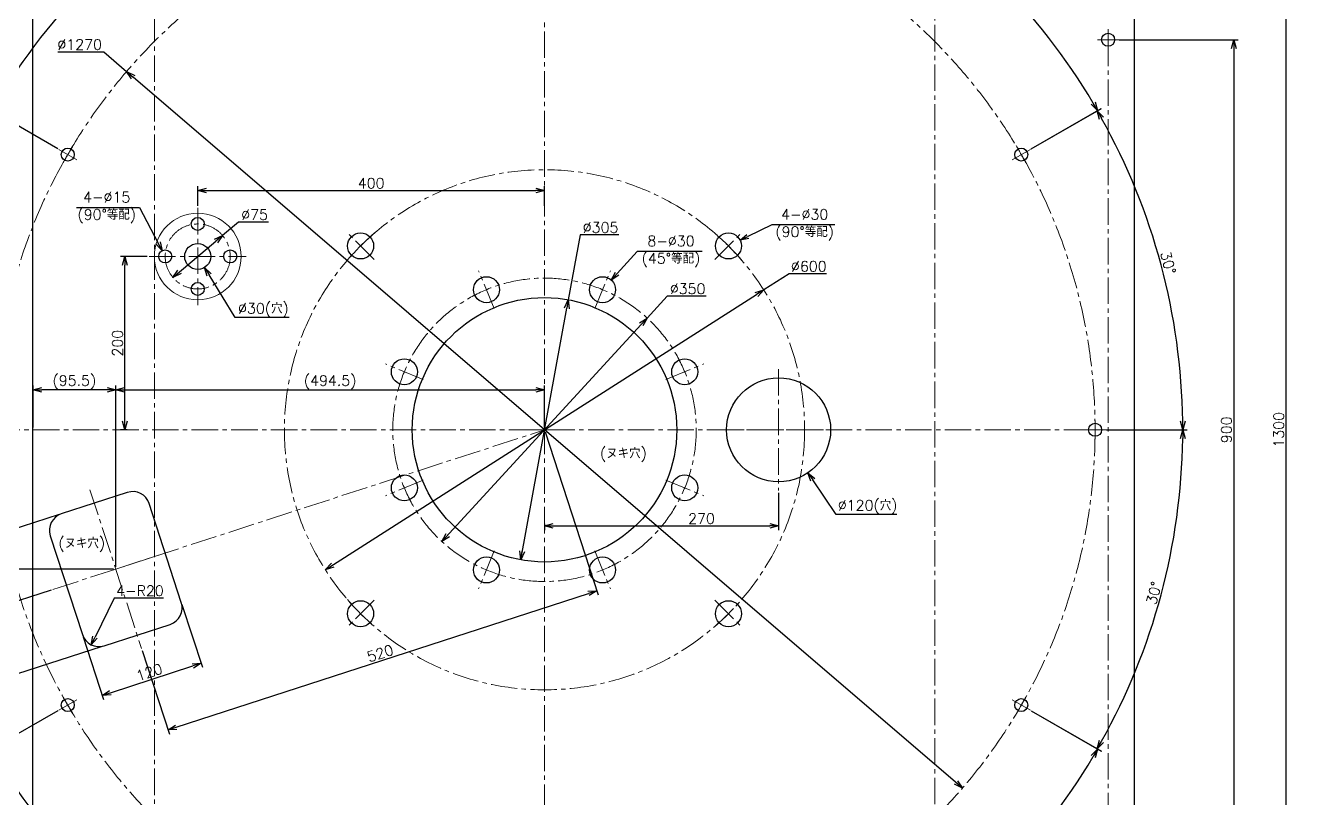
# Model space of a CAD drawing. Header units: millimetres. Extents: x 0 to 3313, y -19 to 2332.
# Drawn here: x 1113 to 2576, y 823 to 1715 of the extents above; entities that cross this region are included whole.
import ezdxf

# ---------------------------------------------------------------- set-up
doc = ezdxf.new("R2010")
doc.units = ezdxf.units.MM
doc.header["$LTSCALE"] = 1.6
doc.header["$PDMODE"] = 99
doc.header["$PDSIZE"] = 1
doc.linetypes.add('CENTER2', pattern=[28.575, 19.05, -3.175, 3.175, -3.175])
doc.layers.add('05_CENTER', color=4, linetype='CENTER2', lineweight=13)
doc.layers.add('08_DIM', color=3, linetype='Continuous', lineweight=13)
doc.layers.add('10_DRAFT', color=8, linetype='Continuous', lineweight=0, plot=False)
doc.styles.add('KSS_TXT', font='txt.shx', dxfattribs={"bigfont": 'extfont2.shx'})
doc.dimstyles.new('KSS_DIM', dxfattribs={"dimscale": 4, "dimtxt": 3, "dimasz": 2.5, "dimexe": 1.25, "dimexo": 0.625, "dimtad": 1, "dimdsep": 46, "dimtxsty": 'KSS_TXT', "dimblk": 'OPEN30', "dimcen": 0, "dimazin": 2, "dimtfac": 0.75, "dimtmove": 0, "dimatfit": 3, "dimldrblk": 'OPEN30', "dimfxl": 1.25, "dimtolj": 1, "dimarcsym": 0})
doc.dimstyles.new('KSS_DIM$3', dxfattribs={"dimscale": 4, "dimtxt": 3, "dimasz": 2.5, "dimexe": 1.25, "dimexo": 0.625, "dimtad": 1, "dimtih": 1, "dimtoh": 1, "dimdsep": 46, "dimtxsty": 'KSS_TXT', "dimblk": 'OPEN30', "dimcen": 0, "dimazin": 2, "dimtfac": 0.75, "dimtofl": 0, "dimtmove": 0, "dimatfit": 3, "dimldrblk": 'OPEN30', "dimfxl": 1.25, "dimtolj": 1, "dimarcsym": 0})
doc.dimstyles.new('KSS_DIM$4', dxfattribs={"dimscale": 4, "dimtxt": 3, "dimasz": 2.5, "dimexe": 1.25, "dimexo": 0.625, "dimtad": 1, "dimtih": 1, "dimtoh": 1, "dimdsep": 46, "dimtxsty": 'KSS_TXT', "dimblk": 'OPEN30', "dimcen": 0, "dimse1": 1, "dimazin": 2, "dimtfac": 0.75, "dimtofl": 0, "dimtmove": 0, "dimatfit": 3, "dimldrblk": 'OPEN30', "dimfxl": 1.25, "dimtolj": 1, "dimarcsym": 0})

# ---------------------------------------------------------------- blocks, each defined once
blk = doc.blocks.new('_Open30')
at = {"color": 0, "linetype": 'ByBlock', "lineweight": -2}
for p, q in [((-1, 0.27), (0, 0)), ((0, 0), (-1, -0.27)), ((0, 0), (-1, 0))]:
    blk.add_line(p, q, dxfattribs=at)
blk = doc.blocks.new('*D145')
at = {"layer": '08_DIM', "color": 0, "lineweight": -2, "transparency": 16777216}
for p, q in [((1088.4, 1248.3), (948.5, 1248.3)), ((1142.8, 1063.4), (985.8, 1012.4))]:
    blk.add_line(p, q, dxfattribs=at)
blk.add_arc((1711.9, 1248.3), 758.4, 180.7555, 197.2445, dxfattribs=at)
at = {"layer": 'Defpoints', "color": 0, "transparency": 16777216}
for p in [(1090.9, 1248.3), (2432.6, 1248.3), (957.6, 1169), (1290.1, 1111.2), (1145.2, 1064.2)]:
    blk.add_point(p, dxfattribs=at)
at = {"layer": '08_DIM', "color": 0, "lineweight": -2, "transparency": 16777216, "xscale": 10, "yscale": 10, "zscale": 10}
for p, rotation in [((953.5, 1248.3), 90.37774949348594), ((990.6, 1013.9), 287.6222505024008)]:
    blk.add_blockref('_Open30', p, dxfattribs=dict(at, rotation=rotation))
at = {"layer": '08_DIM', "color": 0, "transparency": 16777216, "insert": (971.2, 1131), "char_height": 12, "attachment_point": 5, "rotation": 279, "style": 'KSS_TXT'}
blk.add_mtext('\\A1;18%%d', dxfattribs=at)
blk = doc.blocks.new('*D146')
at = {"layer": '08_DIM', "color": 0, "lineweight": -2, "transparency": 16777216}
for p, q in [((1088.4, 1248.3), (1008.9, 1248.3)), ((1013.9, 1238.3), (1013.9, 1097.6)), ((1214.8, 1087.6), (1008.9, 1087.6))]:
    blk.add_line(p, q, dxfattribs=at)
at = {"layer": 'Defpoints', "color": 0, "transparency": 16777216}
for p in [(1090.9, 1248.3), (1013.9, 1087.6), (1217.3, 1087.6)]:
    blk.add_point(p, dxfattribs=at)
at = {"layer": '08_DIM', "color": 0, "lineweight": -2, "transparency": 16777216, "xscale": 10, "yscale": 10, "zscale": 10}
for p, rotation in [((1013.9, 1248.3), 90), ((1013.9, 1087.6), 270)]:
    blk.add_blockref('_Open30', p, dxfattribs=dict(at, rotation=rotation))
at = {"layer": '08_DIM', "color": 0, "transparency": 16777216, "insert": (1005.4, 1167.9), "char_height": 12, "attachment_point": 5, "rotation": 90, "style": 'KSS_TXT'}
blk.add_mtext('\\A1;(160.7)', dxfattribs=at)
blk = doc.blocks.new('*D147')
at = {"layer": '08_DIM', "color": 0, "lineweight": -2, "transparency": 16777216}
for p, q in [((1217.3, 1090.1), (1217.3, 1299.5)), ((1227.3, 1294.5), (1701.9, 1294.5)), ((1711.9, 1250.8), (1711.9, 1299.5))]:
    blk.add_line(p, q, dxfattribs=at)
at = {"layer": 'Defpoints', "color": 0, "transparency": 16777216}
for p in [(1711.9, 1294.5), (1711.9, 1248.3), (1217.3, 1087.6)]:
    blk.add_point(p, dxfattribs=at)
at = {"layer": '08_DIM', "color": 0, "lineweight": -2, "transparency": 16777216, "xscale": 10, "yscale": 10, "zscale": 10, "rotation": 180}
blk.add_blockref('_Open30', (1217.3, 1294.5), dxfattribs=at)
at = {"layer": '08_DIM', "color": 0, "lineweight": -2, "transparency": 16777216, "xscale": 10, "yscale": 10, "zscale": 10}
blk.add_blockref('_Open30', (1711.9, 1294.5), dxfattribs=at)
at = {"layer": '08_DIM', "color": 0, "transparency": 16777216, "insert": (1464.6, 1303.1), "char_height": 12, "attachment_point": 5, "style": 'KSS_TXT'}
blk.add_mtext('\\A1;(494.5)', dxfattribs=at)
blk = doc.blocks.new('*D148')
at = {"layer": '08_DIM', "color": 0, "lineweight": -2, "transparency": 16777216}
for p, q in [((1712.6, 1245.9), (1773.7, 1057.9)), ((1287.1, 905.1), (1762.7, 1059.6)), ((1247.8, 993.7), (1279.2, 897.2))]:
    blk.add_line(p, q, dxfattribs=at)
at = {"layer": 'Defpoints', "color": 0, "transparency": 16777216}
for p in [(1711.9, 1248.3), (1772.2, 1062.7), (1247, 996.1)]:
    blk.add_point(p, dxfattribs=at)
at = {"layer": '08_DIM', "color": 0, "lineweight": -2, "transparency": 16777216, "xscale": 10, "yscale": 10, "zscale": 10}
for p, rotation in [((1772.2, 1062.7), 18.0000000004185), ((1277.6, 902), 198.0000000004185)]:
    blk.add_blockref('_Open30', p, dxfattribs=dict(at, rotation=rotation))
at = {"layer": '08_DIM', "color": 0, "transparency": 16777216, "insert": (1522.3, 990.4), "char_height": 12, "attachment_point": 5, "rotation": 18, "style": 'KSS_TXT'}
blk.add_mtext('\\A1;520', dxfattribs=at)
blk = doc.blocks.new('*D149')
at = {"layer": '08_DIM', "color": 0, "lineweight": -2, "transparency": 16777216}
for p, q in [((1293.7, 1046.7), (1317.2, 974.3)), ((1179.6, 1009.6), (1203.1, 937.2)), ((1211.1, 945), (1306.2, 975.9))]:
    blk.add_line(p, q, dxfattribs=at)
at = {"layer": 'Defpoints', "color": 0, "transparency": 16777216}
for p in [(1292.9, 1049.1), (1178.8, 1012), (1315.7, 979)]:
    blk.add_point(p, dxfattribs=at)
at = {"layer": '08_DIM', "color": 0, "lineweight": -2, "transparency": 16777216, "xscale": 10, "yscale": 10, "zscale": 10}
for p, rotation in [((1315.7, 979), 18.0000000004185), ((1201.5, 941.9), 198.0000000004185)]:
    blk.add_blockref('_Open30', p, dxfattribs=dict(at, rotation=rotation))
at = {"layer": '08_DIM', "color": 0, "transparency": 16777216, "insert": (1256, 968.6), "char_height": 12, "attachment_point": 5, "rotation": 18, "style": 'KSS_TXT'}
blk.add_mtext('\\A1;120', dxfattribs=at)
blk = doc.blocks.new('*D150')
at = {"layer": '08_DIM', "color": 0, "lineweight": -2, "transparency": 16777216}
for p, q in [((1152.2, 1150.6), (1041.3, 1114.5)), ((1049.2, 1106.6), (1092.4, 973.4)), ((1201.6, 998.4), (1090.8, 962.4))]:
    blk.add_line(p, q, dxfattribs=at)
at = {"layer": 'Defpoints', "color": 0, "transparency": 16777216}
for p in [(1154.5, 1151.3), (1204, 999.2), (1095.5, 963.9)]:
    blk.add_point(p, dxfattribs=at)
at = {"layer": '08_DIM', "color": 0, "lineweight": -2, "transparency": 16777216, "xscale": 10, "yscale": 10, "zscale": 10}
for p, rotation in [((1046.1, 1116.1), 108.0000000004103), ((1095.5, 963.9), 288.0000000004104)]:
    blk.add_blockref('_Open30', p, dxfattribs=dict(at, rotation=rotation))
at = {"layer": '08_DIM', "color": 0, "transparency": 16777216, "insert": (1078.9, 1042.6), "char_height": 12, "attachment_point": 5, "rotation": 288, "style": 'KSS_TXT'}
blk.add_mtext('\\A1;160', dxfattribs=at)
blk = doc.blocks.new('*D151')
at = {"layer": '08_DIM', "color": 0, "lineweight": -2, "transparency": 16777216}
for p, q in [((1853.2, 1402.5), (1830.1, 1377.3)), ((1898.2, 1402.5), (1853.2, 1402.5)), ((1593.6, 1119.3), (1823.3, 1369.9))]:
    blk.add_line(p, q, dxfattribs=at)
at = {"layer": 'Defpoints', "color": 0, "transparency": 16777216}
for p in [(1830.1, 1377.3), (1593.6, 1119.3)]:
    blk.add_point(p, dxfattribs=at)
at = {"layer": '08_DIM', "color": 0, "lineweight": -2, "transparency": 16777216, "xscale": 10, "yscale": 10, "zscale": 10}
for p, rotation in [((1830.1, 1377.3), 47.49788765375143), ((1593.6, 1119.3), 227.4978876537514)]:
    blk.add_blockref('_Open30', p, dxfattribs=dict(at, rotation=rotation))
at = {"layer": '08_DIM', "color": 0, "transparency": 16777216, "insert": (1876.9, 1411), "char_height": 12, "attachment_point": 5, "style": 'KSS_TXT'}
blk.add_mtext('\\A1;%%C350', dxfattribs=at)
blk = doc.blocks.new('*D152')
at = {"layer": '08_DIM', "color": 0, "lineweight": -2, "transparency": 16777216}
for p, q in [((1993.9, 1428.4), (1964.7, 1409.8)), ((2037, 1428.4), (1993.9, 1428.4)), ((1459, 1086.8), (1956.3, 1404.4))]:
    blk.add_line(p, q, dxfattribs=at)
at = {"layer": 'Defpoints', "color": 0, "transparency": 16777216}
for p in [(1964.7, 1409.8), (1459, 1086.8)]:
    blk.add_point(p, dxfattribs=at)
at = {"layer": '08_DIM', "color": 0, "lineweight": -2, "transparency": 16777216, "xscale": 10, "yscale": 10, "zscale": 10}
for p, rotation in [((1964.7, 1409.8), 32.57005388963329), ((1459, 1086.8), 212.5700538896333)]:
    blk.add_blockref('_Open30', p, dxfattribs=dict(at, rotation=rotation))
at = {"layer": '08_DIM', "color": 0, "transparency": 16777216, "insert": (2016.7, 1436.9), "char_height": 12, "attachment_point": 5, "style": 'KSS_TXT'}
blk.add_mtext('\\A1;%%C600', dxfattribs=at)
blk = doc.blocks.new('*D153')
at = {"layer": '08_DIM', "color": 0, "lineweight": -2, "transparency": 16777216}
for p, q in [((1150.4, 1684.3), (1203.4, 1684.3)), ((1203.4, 1684.3), (1229.8, 1661.7)), ((2193.9, 834.9), (1237.4, 1655.2))]:
    blk.add_line(p, q, dxfattribs=at)
at = {"layer": 'Defpoints', "color": 0, "transparency": 16777216}
for p in [(1229.8, 1661.7), (2193.9, 834.9)]:
    blk.add_point(p, dxfattribs=at)
at = {"layer": '08_DIM', "color": 0, "lineweight": -2, "transparency": 16777216, "xscale": 10, "yscale": 10, "zscale": 10}
for p, rotation in [((1229.8, 1661.7), 139.3850624068245), ((2193.9, 834.9), 319.3850624068245)]:
    blk.add_blockref('_Open30', p, dxfattribs=dict(at, rotation=rotation))
at = {"layer": '08_DIM', "color": 0, "transparency": 16777216, "insert": (1175.7, 1692.8), "char_height": 12, "attachment_point": 5, "style": 'KSS_TXT'}
blk.add_mtext('\\A1;%%C1270', dxfattribs=at)
blk = doc.blocks.new('*D156')
at = {"layer": '08_DIM', "color": 0, "lineweight": -2, "transparency": 16777216}
for p, q in [((1387.8, 1809.6), (1341.1, 1890.5)), ((1150.5, 1572.4), (1069.6, 1619.1))]:
    blk.add_line(p, q, dxfattribs=at)
blk.add_arc((1711.9, 1248.3), 736.6, 120.7778, 149.2222, dxfattribs=at)
at = {"layer": 'Defpoints', "color": 0, "transparency": 16777216}
for p in [(1238.4, 1812.6), (1389, 1807.4), (1399.7, 1789), (1152.7, 1571.1), (1171.2, 1560.5)]:
    blk.add_point(p, dxfattribs=at)
at = {"layer": '08_DIM', "color": 0, "lineweight": -2, "transparency": 16777216, "xscale": 10, "yscale": 10, "zscale": 10}
for p, rotation in [((1343.6, 1886.2), 30.38892138266085), ((1073.9, 1616.6), 239.6110786173658)]:
    blk.add_blockref('_Open30', p, dxfattribs=dict(at, rotation=rotation))
at = {"layer": '08_DIM', "color": 0, "transparency": 16777216, "insert": (1185, 1775.2), "char_height": 12, "attachment_point": 5, "rotation": 45, "style": 'KSS_TXT'}
blk.add_mtext('\\A1;30%%d', dxfattribs=at)
blk = doc.blocks.new('*D157')
at = {"layer": '08_DIM', "color": 0, "lineweight": -2, "transparency": 16777216}
for p, q in [((2273.2, 1572.4), (2353.7, 1618.9)), ((2360, 1248.3), (2453, 1248.3))]:
    blk.add_line(p, q, dxfattribs=at)
blk.add_arc((1711.9, 1248.3), 736.1, 0.7783, 29.2217, dxfattribs=at)
at = {"layer": 'Defpoints', "color": 0, "transparency": 16777216}
for p in [(2271, 1571.1), (2252.6, 1560.5), (2436.8, 1376.1), (2336.2, 1248.3), (2357.5, 1248.3)]:
    blk.add_point(p, dxfattribs=at)
at = {"layer": '08_DIM', "color": 0, "lineweight": -2, "transparency": 16777216, "xscale": 10, "yscale": 10, "zscale": 10}
for p, rotation in [((2349.4, 1616.4), 119.6108326894447), ((2448, 1248.3), 270.389167310551)]:
    blk.add_blockref('_Open30', p, dxfattribs=dict(at, rotation=rotation))
at = {"layer": '08_DIM', "color": 0, "transparency": 16777216, "insert": (2431.1, 1441), "char_height": 12, "attachment_point": 5, "rotation": 285, "style": 'KSS_TXT'}
blk.add_mtext('\\A1;30%%d', dxfattribs=at)
blk = doc.blocks.new('*D159')
at = {"layer": '08_DIM', "color": 0, "lineweight": -2, "transparency": 16777216}
for p, q in [((2035.9, 1809.6), (2082.7, 1890.6)), ((2273.2, 1572.4), (2354.1, 1619.1))]:
    blk.add_line(p, q, dxfattribs=at)
blk.add_arc((1711.9, 1248.3), 736.6, 30.7778, 59.2222, dxfattribs=at)
at = {"layer": 'Defpoints', "color": 0, "transparency": 16777216}
for p in [(2034.7, 1807.4), (2024, 1789), (2276.1, 1721.8), (2271, 1571.1), (2252.6, 1560.5)]:
    blk.add_point(p, dxfattribs=at)
at = {"layer": '08_DIM', "color": 0, "lineweight": -2, "transparency": 16777216, "xscale": 10, "yscale": 10, "zscale": 10}
for p, rotation in [((2080.2, 1886.2), 149.6110908078119), ((2349.8, 1616.6), 300.3889091921613)]:
    blk.add_blockref('_Open30', p, dxfattribs=dict(at, rotation=rotation))
at = {"layer": '08_DIM', "color": 0, "transparency": 16777216, "insert": (2238.7, 1775.2), "char_height": 12, "attachment_point": 5, "rotation": 315, "style": 'KSS_TXT'}
blk.add_mtext('\\A1;30%%d', dxfattribs=at)
blk = doc.blocks.new('*D162')
at = {"layer": '08_DIM', "color": 0, "lineweight": -2, "transparency": 16777216}
for p, q in [((1150.5, 924.2), (1069.6, 877.5)), ((1387.8, 687), (1341.1, 606))]:
    blk.add_line(p, q, dxfattribs=at)
blk.add_arc((1711.9, 1248.3), 736.6, 210.7778, 239.2222, dxfattribs=at)
at = {"layer": 'Defpoints', "color": 0, "transparency": 16777216}
for p in [(1152.7, 925.5), (1171.2, 936.1), (1147.6, 774.8), (1399.7, 707.6), (1389, 689.1)]:
    blk.add_point(p, dxfattribs=at)
at = {"layer": '08_DIM', "color": 0, "lineweight": -2, "transparency": 16777216, "xscale": 10, "yscale": 10, "zscale": 10}
for p, rotation in [((1073.9, 880), 120.3889213826341), ((1343.6, 610.4), 329.6110786173392)]:
    blk.add_blockref('_Open30', p, dxfattribs=dict(at, rotation=rotation))
at = {"layer": '08_DIM', "color": 0, "transparency": 16777216, "insert": (1197, 733.4), "char_height": 12, "attachment_point": 5, "rotation": 315, "style": 'KSS_TXT'}
blk.add_mtext('\\A1;30%%d', dxfattribs=at)
blk = doc.blocks.new('*D163')
at = {"layer": '08_DIM', "color": 0, "lineweight": -2, "transparency": 16777216}
for p, q in [((2360, 1248.3), (2453, 1248.3)), ((2273.2, 924.2), (2353.7, 877.7))]:
    blk.add_line(p, q, dxfattribs=at)
blk.add_arc((1711.9, 1248.3), 736.1, 330.7783, 359.2217, dxfattribs=at)
at = {"layer": 'Defpoints', "color": 0, "transparency": 16777216}
for p in [(2336.2, 1248.3), (2357.5, 1248.3), (2403.6, 996.5), (2252.6, 936.1), (2271, 925.5)]:
    blk.add_point(p, dxfattribs=at)
at = {"layer": '08_DIM', "color": 0, "lineweight": -2, "transparency": 16777216, "xscale": 10, "yscale": 10, "zscale": 10}
for p, rotation in [((2448, 1248.3), 89.61083268944903), ((2349.4, 880.2), 240.3891673105552)]:
    blk.add_blockref('_Open30', p, dxfattribs=dict(at, rotation=rotation))
at = {"layer": '08_DIM', "color": 0, "transparency": 16777216, "insert": (2414.7, 1060), "char_height": 12, "attachment_point": 5, "rotation": 75, "style": 'KSS_TXT'}
blk.add_mtext('\\A1;30%%d', dxfattribs=at)
blk = doc.blocks.new('*D165')
at = {"layer": '08_DIM', "color": 0, "lineweight": -2, "transparency": 16777216}
for p, q in [((2273.2, 924.2), (2354.1, 877.5)), ((2035.9, 687), (2082.7, 606))]:
    blk.add_line(p, q, dxfattribs=at)
blk.add_arc((1711.9, 1248.3), 736.6, 300.7778, 329.2222, dxfattribs=at)
at = {"layer": 'Defpoints', "color": 0, "transparency": 16777216}
for p in [(2252.6, 936.1), (2271, 925.5), (2024, 707.6), (2034.7, 689.1), (2185.4, 684)]:
    blk.add_point(p, dxfattribs=at)
at = {"layer": '08_DIM', "color": 0, "lineweight": -2, "transparency": 16777216, "xscale": 10, "yscale": 10, "zscale": 10}
for p, rotation in [((2349.8, 880), 59.61109080783869), ((2080.2, 610.4), 210.388909192188)]:
    blk.add_blockref('_Open30', p, dxfattribs=dict(at, rotation=rotation))
at = {"layer": '08_DIM', "color": 0, "transparency": 16777216, "insert": (2226.7, 733.4), "char_height": 12, "attachment_point": 5, "rotation": 45, "style": 'KSS_TXT'}
blk.add_mtext('\\A1;30%%d', dxfattribs=at)
blk = doc.blocks.new('*D166')
at = {"layer": '08_DIM', "color": 0, "lineweight": -2, "transparency": 16777216}
for p, q in [((2374.7, 1698.3), (2511.9, 1698.3)), ((2506.9, 1688.3), (2506.9, 808.3)), ((2374.7, 798.3), (2511.9, 798.3))]:
    blk.add_line(p, q, dxfattribs=at)
at = {"layer": 'Defpoints', "color": 0, "transparency": 16777216}
for p in [(2372.2, 1698.3), (2372.2, 798.3), (2506.9, 798.3)]:
    blk.add_point(p, dxfattribs=at)
at = {"layer": '08_DIM', "color": 0, "lineweight": -2, "transparency": 16777216, "xscale": 10, "yscale": 10, "zscale": 10}
for p, rotation in [((2506.9, 1698.3), 90), ((2506.9, 798.3), 270)]:
    blk.add_blockref('_Open30', p, dxfattribs=dict(at, rotation=rotation))
at = {"layer": '08_DIM', "color": 0, "transparency": 16777216, "insert": (2498.4, 1248.3), "char_height": 12, "attachment_point": 5, "rotation": 90, "style": 'KSS_TXT'}
blk.add_mtext('\\A1;900', dxfattribs=at)
blk = doc.blocks.new('*D167')
at = {"layer": '08_DIM', "color": 0, "lineweight": -2, "transparency": 16777216}
for p, q in [((2174.7, 1898.3), (2572.2, 1898.3)), ((2567.2, 608.3), (2567.2, 1888.3)), ((2176.7, 598.3), (2572.2, 598.3))]:
    blk.add_line(p, q, dxfattribs=at)
at = {"layer": 'Defpoints', "color": 0, "transparency": 16777216}
for p in [(2172.2, 1898.3), (2567.2, 1898.3), (2174.2, 598.3)]:
    blk.add_point(p, dxfattribs=at)
at = {"layer": '08_DIM', "color": 0, "lineweight": -2, "transparency": 16777216, "xscale": 10, "yscale": 10, "zscale": 10}
for p, rotation in [((2567.2, 1898.3), 90), ((2567.2, 598.3), 270)]:
    blk.add_blockref('_Open30', p, dxfattribs=dict(at, rotation=rotation))
at = {"layer": '08_DIM', "color": 0, "transparency": 16777216, "insert": (2558.7, 1248.3), "char_height": 12, "attachment_point": 5, "rotation": 90, "style": 'KSS_TXT'}
blk.add_mtext('\\A1;1300', dxfattribs=at)
blk = doc.blocks.new('*D168')
at = {"layer": '08_DIM', "color": 0, "lineweight": -2, "transparency": 16777216}
for p, q in [((2392.4, 1928.3), (2621.3, 1928.3)), ((2616.3, 578.3), (2616.3, 1918.3)), ((2392.4, 568.3), (2621.3, 568.3))]:
    blk.add_line(p, q, dxfattribs=at)
at = {"layer": 'Defpoints', "color": 0, "transparency": 16777216}
for p in [(2389.9, 1928.3), (2616.3, 1928.3), (2389.9, 568.3)]:
    blk.add_point(p, dxfattribs=at)
at = {"layer": '08_DIM', "color": 0, "lineweight": -2, "transparency": 16777216, "xscale": 10, "yscale": 10, "zscale": 10}
for p, rotation in [((2616.3, 1928.3), 90), ((2616.3, 568.3), 270)]:
    blk.add_blockref('_Open30', p, dxfattribs=dict(at, rotation=rotation))
at = {"layer": '08_DIM', "color": 0, "transparency": 16777216, "insert": (2607.8, 1248.3), "char_height": 12, "attachment_point": 5, "rotation": 90, "style": 'KSS_TXT'}
blk.add_mtext('\\A1;1360', dxfattribs=at)
blk = doc.blocks.new('*D179')
at = {"layer": '08_DIM', "color": 0, "lineweight": -2, "transparency": 16777216}
for p, q in [((1253.4, 1448.3), (1222.8, 1448.3)), ((1227.8, 1258.3), (1227.8, 1438.3)), ((1230.3, 1248.3), (1222.8, 1248.3))]:
    blk.add_line(p, q, dxfattribs=at)
at = {"layer": 'Defpoints', "color": 0, "transparency": 16777216}
for p in [(1227.8, 1448.3), (1255.9, 1448.3), (1232.8, 1248.3)]:
    blk.add_point(p, dxfattribs=at)
at = {"layer": '08_DIM', "color": 0, "lineweight": -2, "transparency": 16777216, "xscale": 10, "yscale": 10, "zscale": 10}
for p, rotation in [((1227.8, 1448.3), 90), ((1227.8, 1248.3), 270)]:
    blk.add_blockref('_Open30', p, dxfattribs=dict(at, rotation=rotation))
at = {"layer": '08_DIM', "color": 0, "transparency": 16777216, "insert": (1219.3, 1348.3), "char_height": 12, "attachment_point": 5, "rotation": 90, "style": 'KSS_TXT'}
blk.add_mtext('\\A1;200', dxfattribs=at)
blk = doc.blocks.new('*D180')
at = {"layer": '08_DIM', "color": 0, "lineweight": -2, "transparency": 16777216}
for p, q in [((1311.9, 1506.8), (1311.9, 1529.3)), ((1321.9, 1524.3), (1701.9, 1524.3)), ((1711.9, 1506.8), (1711.9, 1529.3))]:
    blk.add_line(p, q, dxfattribs=at)
at = {"layer": 'Defpoints', "color": 0, "transparency": 16777216}
for p in [(1711.9, 1524.3), (1311.9, 1504.3), (1711.9, 1504.3)]:
    blk.add_point(p, dxfattribs=at)
at = {"layer": '08_DIM', "color": 0, "lineweight": -2, "transparency": 16777216, "xscale": 10, "yscale": 10, "zscale": 10, "rotation": 180}
blk.add_blockref('_Open30', (1311.9, 1524.3), dxfattribs=at)
at = {"layer": '08_DIM', "color": 0, "lineweight": -2, "transparency": 16777216, "xscale": 10, "yscale": 10, "zscale": 10}
blk.add_blockref('_Open30', (1711.9, 1524.3), dxfattribs=at)
at = {"layer": '08_DIM', "color": 0, "transparency": 16777216, "insert": (1511.9, 1532.8), "char_height": 12, "attachment_point": 5, "style": 'KSS_TXT'}
blk.add_mtext('\\A1;400', dxfattribs=at)
blk = doc.blocks.new('*D181')
at = {"layer": '08_DIM', "color": 0, "lineweight": -2, "transparency": 16777216}
for p, q in [((1354.9, 1377.9), (1324.9, 1427)), ((1417.3, 1377.9), (1354.9, 1377.9))]:
    blk.add_line(p, q, dxfattribs=at)
at = {"layer": 'Defpoints', "color": 0, "transparency": 16777216}
for p in [(1304, 1461.1), (1319.7, 1435.5)]:
    blk.add_point(p, dxfattribs=at)
at = {"layer": '08_DIM', "color": 0, "lineweight": -2, "transparency": 16777216, "xscale": 10, "yscale": 10, "zscale": 10, "rotation": 121.4365987087542}
blk.add_blockref('_Open30', (1319.7, 1435.5), dxfattribs=at)
at = {"layer": '08_DIM', "color": 0, "transparency": 16777216, "insert": (1387.6, 1386.4), "char_height": 12, "attachment_point": 5, "style": 'KSS_TXT'}
blk.add_mtext('\\A1;%%C30(穴)', dxfattribs=at)
blk = doc.blocks.new('*D182')
at = {"layer": '08_DIM', "color": 0, "lineweight": -2, "transparency": 16777216}
for p, q in [((1358.9, 1488), (1340.5, 1472.5)), ((1393.4, 1488), (1358.9, 1488)), ((1283.2, 1424.1), (1332.9, 1466))]:
    blk.add_line(p, q, dxfattribs=at)
at = {"layer": 'Defpoints', "color": 0, "transparency": 16777216}
for p in [(1340.5, 1472.5), (1283.2, 1424.1)]:
    blk.add_point(p, dxfattribs=at)
at = {"layer": '08_DIM', "color": 0, "lineweight": -2, "transparency": 16777216, "xscale": 10, "yscale": 10, "zscale": 10}
for p, rotation in [((1340.5, 1472.5), 40.15731375400726), ((1283.2, 1424.1), 220.1573137540072)]:
    blk.add_blockref('_Open30', p, dxfattribs=dict(at, rotation=rotation))
at = {"layer": '08_DIM', "color": 0, "transparency": 16777216, "insert": (1377.4, 1496.5), "char_height": 12, "attachment_point": 5, "style": 'KSS_TXT'}
blk.add_mtext('\\A1;%%C75', dxfattribs=at)
blk = doc.blocks.new('*D185')
at = {"layer": '08_DIM', "color": 0, "lineweight": -2, "transparency": 16777216}
for p, q in [((1172, 1504.7), (1244.8, 1504.7)), ((1244.8, 1504.7), (1266.2, 1463.8))]:
    blk.add_line(p, q, dxfattribs=at)
at = {"layer": 'Defpoints', "color": 0, "transparency": 16777216}
for p in [(1270.9, 1454.9), (1277.8, 1441.6)]:
    blk.add_point(p, dxfattribs=at)
at = {"layer": '08_DIM', "color": 0, "lineweight": -2, "transparency": 16777216, "xscale": 10, "yscale": 10, "zscale": 10, "rotation": 297.6273629533764}
blk.add_blockref('_Open30', (1270.9, 1454.9), dxfattribs=at)
at = {"layer": '08_DIM', "color": 0, "transparency": 16777216, "insert": (1206.9, 1504.7), "char_height": 12, "attachment_point": 5, "style": 'KSS_TXT'}
blk.add_mtext('\\A1;4-%%C15\\P(90°等配)', dxfattribs=at)
blk = doc.blocks.new('*D186')
at = {"layer": '08_DIM', "color": 0, "lineweight": -2, "transparency": 16777216}
for p, q in [((1818.8, 1454.1), (1795.6, 1428.5)), ((1893.6, 1454.1), (1818.8, 1454.1))]:
    blk.add_line(p, q, dxfattribs=at)
at = {"layer": 'Defpoints', "color": 0, "transparency": 16777216}
for p in [(1788.9, 1421.1), (1768.8, 1398.8)]:
    blk.add_point(p, dxfattribs=at)
at = {"layer": '08_DIM', "color": 0, "lineweight": -2, "transparency": 16777216, "xscale": 10, "yscale": 10, "zscale": 10, "rotation": 227.876573601478}
blk.add_blockref('_Open30', (1788.9, 1421.1), dxfattribs=at)
at = {"layer": '08_DIM', "color": 0, "transparency": 16777216, "insert": (1857.7, 1454.1), "char_height": 12, "attachment_point": 5, "style": 'KSS_TXT'}
blk.add_mtext('\\A1;8-%%C30\\P(45°等配)', dxfattribs=at)
blk = doc.blocks.new('*D187')
at = {"layer": '08_DIM', "color": 0, "lineweight": -2, "transparency": 16777216}
for p, q in [((1974, 1484.8), (1946.5, 1471.4)), ((2046.8, 1484.8), (1974, 1484.8))]:
    blk.add_line(p, q, dxfattribs=at)
at = {"layer": 'Defpoints', "color": 0, "transparency": 16777216}
for p in [(1937.5, 1467), (1910.5, 1453.9)]:
    blk.add_point(p, dxfattribs=at)
at = {"layer": '08_DIM', "color": 0, "lineweight": -2, "transparency": 16777216, "xscale": 10, "yscale": 10, "zscale": 10, "rotation": 205.9606353098877}
blk.add_blockref('_Open30', (1937.5, 1467), dxfattribs=at)
at = {"layer": '08_DIM', "color": 0, "transparency": 16777216, "insert": (2011.9, 1484.8), "char_height": 12, "attachment_point": 5, "style": 'KSS_TXT'}
blk.add_mtext('\\A1;4-%%C30\\P(90°等配)', dxfattribs=at)
blk = doc.blocks.new('*D191')
at = {"layer": '08_DIM', "color": 0, "lineweight": -2, "transparency": 16777216}
for p, q in [((1753, 1473.2), (1739.3, 1398.3)), ((1797.5, 1473.2), (1753, 1473.2)), ((1684.4, 1098.3), (1737.5, 1388.5))]:
    blk.add_line(p, q, dxfattribs=at)
at = {"layer": 'Defpoints', "color": 0, "transparency": 16777216}
for p in [(1739.3, 1398.3), (1684.4, 1098.3)]:
    blk.add_point(p, dxfattribs=at)
at = {"layer": '08_DIM', "color": 0, "lineweight": -2, "transparency": 16777216, "xscale": 10, "yscale": 10, "zscale": 10}
for p, rotation in [((1739.3, 1398.3), 79.63634503043679), ((1684.4, 1098.3), 259.6363450304368)]:
    blk.add_blockref('_Open30', p, dxfattribs=dict(at, rotation=rotation))
at = {"layer": '08_DIM', "color": 0, "transparency": 16777216, "insert": (1776.5, 1481.7), "char_height": 12, "attachment_point": 5, "style": 'KSS_TXT'}
blk.add_mtext('\\A1;%%C305', dxfattribs=at)
blk = doc.blocks.new('*D192')
at = {"layer": '08_DIM', "color": 0, "lineweight": -2, "transparency": 16777216}
for p, q in [((1121.9, 1250.8), (1121.9, 1299.5)), ((1207.3, 1294.5), (1131.9, 1294.5)), ((1217.3, 1090.1), (1217.3, 1299.5))]:
    blk.add_line(p, q, dxfattribs=at)
at = {"layer": 'Defpoints', "color": 0, "transparency": 16777216}
for p in [(1121.9, 1294.5), (1121.9, 1248.3), (1217.3, 1087.6)]:
    blk.add_point(p, dxfattribs=at)
at = {"layer": '08_DIM', "color": 0, "lineweight": -2, "transparency": 16777216, "xscale": 10, "yscale": 10, "zscale": 10, "rotation": 180}
blk.add_blockref('_Open30', (1121.9, 1294.5), dxfattribs=at)
at = {"layer": '08_DIM', "color": 0, "lineweight": -2, "transparency": 16777216, "xscale": 10, "yscale": 10, "zscale": 10}
blk.add_blockref('_Open30', (1217.3, 1294.5), dxfattribs=at)
at = {"layer": '08_DIM', "color": 0, "transparency": 16777216, "insert": (1169.6, 1303.1), "char_height": 12, "attachment_point": 5, "style": 'KSS_TXT'}
blk.add_mtext('\\A1;(95.5)', dxfattribs=at)
blk = doc.blocks.new('*D194')
at = {"layer": '08_DIM', "color": 0, "lineweight": -2, "transparency": 16777216}
for p, q in [((1215.5, 1054.1), (1193.4, 1009.2)), ((1272.5, 1054.1), (1215.5, 1054.1))]:
    blk.add_line(p, q, dxfattribs=at)
at = {"layer": 'Defpoints', "color": 0, "transparency": 16777216}
for p in [(1197.8, 1018.2), (1189, 1000.2)]:
    blk.add_point(p, dxfattribs=at)
at = {"layer": '08_DIM', "color": 0, "lineweight": -2, "transparency": 16777216, "xscale": 10, "yscale": 10, "zscale": 10, "rotation": 243.8273241257933}
blk.add_blockref('_Open30', (1189, 1000.2), dxfattribs=at)
at = {"layer": '08_DIM', "color": 0, "transparency": 16777216, "insert": (1245.2, 1062.6), "char_height": 12, "attachment_point": 5, "style": 'KSS_TXT'}
blk.add_mtext('\\A1;4-R20', dxfattribs=at)
blk = doc.blocks.new('*D195')
at = {"layer": '08_DIM', "color": 0, "lineweight": -2, "transparency": 16777216}
for p, q in [((1981.9, 1175.7), (1981.9, 1132.4)), ((1711.9, 1139.9), (1711.9, 1132.4)), ((1721.9, 1137.4), (1971.9, 1137.4))]:
    blk.add_line(p, q, dxfattribs=at)
at = {"layer": 'Defpoints', "color": 0, "transparency": 16777216}
for p in [(1981.9, 1178.2), (1711.9, 1142.4), (1981.9, 1137.4)]:
    blk.add_point(p, dxfattribs=at)
at = {"layer": '08_DIM', "color": 0, "lineweight": -2, "transparency": 16777216, "xscale": 10, "yscale": 10, "zscale": 10, "rotation": 180}
blk.add_blockref('_Open30', (1711.9, 1137.4), dxfattribs=at)
at = {"layer": '08_DIM', "color": 0, "lineweight": -2, "transparency": 16777216, "xscale": 10, "yscale": 10, "zscale": 10}
blk.add_blockref('_Open30', (1981.9, 1137.4), dxfattribs=at)
at = {"layer": '08_DIM', "color": 0, "transparency": 16777216, "insert": (1892.9, 1145.9), "char_height": 12, "attachment_point": 5, "style": 'KSS_TXT'}
blk.add_mtext('\\A1;270', dxfattribs=at)
blk = doc.blocks.new('*D196')
at = {"layer": '08_DIM', "color": 0, "lineweight": -2, "transparency": 16777216}
for p, q in [((2048.3, 1150.7), (2021.2, 1190.4)), ((2118.2, 1150.7), (2048.3, 1150.7))]:
    blk.add_line(p, q, dxfattribs=at)
at = {"layer": 'Defpoints', "color": 0, "transparency": 16777216}
for p in [(1948.1, 1297.9), (2015.6, 1198.7)]:
    blk.add_point(p, dxfattribs=at)
at = {"layer": '08_DIM', "color": 0, "lineweight": -2, "transparency": 16777216, "xscale": 10, "yscale": 10, "zscale": 10, "rotation": 124.2379447905116}
blk.add_blockref('_Open30', (2015.6, 1198.7), dxfattribs=at)
at = {"layer": '08_DIM', "color": 0, "transparency": 16777216, "insert": (2084.5, 1159.2), "char_height": 12, "attachment_point": 5, "style": 'KSS_TXT'}
blk.add_mtext('\\A1;%%C120(穴)', dxfattribs=at)

msp = doc.modelspace()

# ---------------------------------------------------------------- linework, layer by layer
at = {"color": 0}
for points in [[(1121.861, 1555.091), (1121.861, 1926.293), (1123.861, 1928.293), (2299.861, 1928.293), (2301.861, 1926.293), (2301.861, 1838.293)], [(2301.861, 1838.293), (2389.861, 1838.293), (2391.861, 1836.293), (2391.861, 660.293), (2389.861, 658.293), (2301.861, 658.293)], [(1121.861, 941.495), (1121.861, 1555.091)], [(2301.861, 658.293), (2301.861, 570.293), (2299.861, 568.293), (1123.861, 568.293), (1121.861, 570.293), (1121.861, 941.495)]]:
    msp.add_lwpolyline(points, dxfattribs=at)
msp.add_lwpolyline([(1203.99, 999.159), (1280.075, 1023.88, 0.41421356), (1292.916, 1049.082), (1255.834, 1163.208, 0.41421356), (1230.632, 1176.049), (1154.548, 1151.328, 0.41421356), (1141.707, 1126.126), (1178.789, 1012, 0.41421356)], format="xyb", close=True, dxfattribs=at)
for centre, radius in [((2361.861, 1698.293), 7.5), ((1161.934, 1565.793), 7.5), ((2261.787, 1565.793), 7.5), ((1311.861, 1485.793), 7.5), ((1311.861, 1448.293), 15), ((1499.73, 1460.426), 15), ((1923.993, 1460.425), 15), ((1274.361, 1448.293), 7.5), ((1349.361, 1448.293), 7.5), ((1644.896, 1409.968), 15), ((1778.831, 1409.965), 15), ((1311.861, 1410.793), 7.5), ((1550.188, 1315.263), 15), ((1873.536, 1315.257), 15), ((2346.861, 1248.293), 7.5), ((1550.186, 1181.328), 15), ((1873.533, 1181.322), 15), ((1644.89, 1086.62), 15), ((1778.825, 1086.618), 15), ((1499.729, 1036.161), 15), ((1923.994, 1036.162), 15), ((1161.934, 930.793), 7.5), ((2261.787, 930.793), 7.5)]:
    msp.add_circle(centre, radius, dxfattribs=at)
for centre, radius in [((1711.861, 1248.293), 152.5), ((1981.861, 1248.293), 60)]:
    msp.add_circle(centre, radius)
at = {"layer": '05_CENTER'}
for p, q in [((1711.861, 534.438), (1711.861, 1962.148)), ((2374.202, 1698.293), (2349.52, 1698.293)), ((2361.861, 1685.952), (2361.861, 1710.634)), ((2361.861, 1698.293), (2361.861, 798.293)), ((1172.366, 1559.77), (1151.503, 1571.815)), ((2251.356, 1559.77), (2272.218, 1571.815)), ((1311.861, 1504.293), (1311.861, 1392.293)), ((1515.381, 1444.775), (1484.079, 1476.077)), ((1908.342, 1444.774), (1939.644, 1476.076)), ((1255.861, 1448.293), (1367.861, 1448.293)), ((1653.96, 1388.086), (1635.833, 1431.849)), ((1769.768, 1388.084), (1787.895, 1431.846)), ((1572.069, 1306.2), (1528.307, 1324.327)), ((1851.654, 1306.194), (1895.417, 1324.321)), ((1981.861, 1318.426), (1981.861, 1178.159)), ((2432.629, 1248.293), (1090.891, 1248.293)), ((1217.311, 1087.604), (1711.861, 1248.293)), ((1911.727, 1248.293), (2051.994, 1248.293)), ((2334.816, 1248.293), (2358.905, 1248.293)), ((1572.067, 1190.392), (1528.304, 1172.265)), ((1851.652, 1190.386), (1895.414, 1172.259)), ((1187.575, 1179.124), (1247.048, 996.084)), ((1144.812, 1064.048), (1289.81, 1111.16)), ((1653.954, 1108.502), (1635.827, 1064.739)), ((1769.761, 1108.499), (1787.889, 1064.737)), ((1515.38, 1051.812), (1484.078, 1020.51)), ((1908.343, 1051.813), (1939.645, 1020.511)), ((1172.366, 936.815), (1151.503, 924.77)), ((2251.356, 936.815), (2272.218, 924.77))]:
    msp.add_line(p, q, dxfattribs=at)
msp.add_lwpolyline([(1261.861, 1898.293), (2161.861, 1898.293), (2161.861, 598.293), (1261.861, 598.293)], close=True, dxfattribs=at)
for centre, radius in [((1711.861, 1248.293), 635), ((1711.861, 1248.293), 300), ((1311.861, 1448.293), 37.5), ((1711.861, 1248.293), 175)]:
    msp.add_circle(centre, radius, dxfattribs=at)
for radius, start, end in [(635, 148.91318, 151.08682), (635, 28.91318, 31.08682), (300, 130.771509, 139.227916), (300, 40.772084, 49.228491), (635, 358.91318, 1.08682), (300, 220.772084, 229.228491), (300, 310.771509, 319.227916), (635, 208.91318, 211.08682), (635, 328.91318, 331.08682)]:
    msp.add_arc((1711.861, 1248.293), radius, start, end, dxfattribs=at)
at = {"layer": '10_DRAFT'}
for p, q in [((1711.861, 1234.352), (1711.861, 1262.233)), ((1725.801, 1248.293), (1697.92, 1248.293))]:
    msp.add_line(p, q, dxfattribs=at)
msp.add_circle((1311.861, 1448.293), 50, dxfattribs=at)

# ---------------------------------------------------------------- texts
at = {"layer": '08_DIM', "style": 'KSS_TXT'}
for p in [(1775.88, 1215.31), (1151.078, 1111.604)]:
    msp.add_text('(ヌキ穴)', height=12, dxfattribs=at).set_placement(p)

# ---------------------------------------------------------------- dimensions: what is measured, and where the dimension line sits
at = {"layer": '08_DIM'}
for base, p1, p2, angle, picture, middle in [((2616.301, 1928.293), (2389.861, 568.293), (2389.861, 1928.293), 90, '*D168', (2607.801, 1248.293)), ((2567.191, 1898.293), (2174.202, 598.293), (2172.193, 1898.293), 90, '*D167', (2558.691, 1248.293)), ((2506.893, 798.293), (2372.193, 1698.293), (2372.193, 798.293), 90, '*D166', (2498.393, 1248.293)), ((1227.844, 1448.293), (1232.844, 1248.293), (1255.861, 1448.293), 90, '*D179', (1219.344, 1348.293)), ((1772.176, 1062.662), (1247.048, 996.084), (1711.861, 1248.293), 18, '*D148', (1522.272, 990.409)), ((1095.509, 963.911), (1154.548, 1151.328), (1203.99, 999.159), 288, '*D150', (1078.871, 1042.622)), ((1315.676, 979.031), (1178.789, 1012), (1292.916, 1049.082), 18, '*D149', (1255.986, 968.574))]:
    dim = msp.add_linear_dim(base=base, p1=p1, p2=p2, angle=angle, dimstyle='KSS_DIM', override={"dimarcsym": 1}, dxfattribs=at)
    dim.commit()
    dim.dimension.update_dxf_attribs({"geometry": picture, "text_midpoint": middle})
for base, line1, line2, picture, middle in [((1238.381, 1812.564), ((1171.157, 1560.468), (1152.711, 1571.118)), ((1399.686, 1788.996), (1389.036, 1807.442)), '*D156', (1184.992, 1775.161)), ((2276.15, 1721.788), ((2024.036, 1788.996), (2034.686, 1807.442)), ((2252.564, 1560.468), (2271.01, 1571.118)), '*D159', (2238.745, 1775.177)), ((2436.816, 1376.122), ((2252.564, 1560.468), (2271.01, 1571.118)), ((2336.211, 1248.293), (2357.51, 1248.293)), '*D157', (2431.126, 1441.019)), ((957.626, 1169.02), ((1145.158, 1064.16), (1290.067, 1111.244)), ((2432.629, 1248.293), (1090.891, 1248.293)), '*D145', (971.204, 1130.984)), ((2403.605, 996.519), ((2252.564, 936.118), (2271.01, 925.468)), ((2336.211, 1248.293), (2357.51, 1248.293)), '*D163', (2414.706, 1059.966)), ((1147.589, 774.813), ((1171.157, 936.118), (1152.711, 925.468)), ((1399.686, 707.59), (1389.036, 689.144)), '*D162', (1197.013, 733.445)), ((2185.355, 684.004), ((2024.036, 707.59), (2034.686, 689.144)), ((2252.564, 936.118), (2271.01, 925.468)), '*D165', (2226.724, 733.429))]:
    dim = msp.add_angular_dim_2l(base=base, line1=line1, line2=line2, dimstyle='KSS_DIM', override={"dimarcsym": 1}, dxfattribs=at)
    dim.commit()
    dim.dimension.update_dxf_attribs({"geometry": picture, "text_midpoint": middle})
for p1, p2, override, picture, middle in [((2193.89, 834.925), (1229.831, 1661.66), {"dimpost": '%%C<>', "dimtix": 1, "dimatfit": 2, "dimarcsym": 1}, '*D153', (1175.693, 1684.29)), ((1283.2, 1424.109), (1340.521, 1472.476), {"dimpost": '%%C<>', "dimtix": 1, "dimatfit": 2, "dimarcsym": 1}, '*D182', (1377.379, 1487.966)), ((1684.427, 1098.281), (1739.295, 1398.305), {"dimpost": '%%C<>', "dimtix": 1, "dimatfit": 2}, '*D191', (1776.498, 1473.235)), ((1459.04, 1086.794), (1964.681, 1409.792), {"dimpost": '%%C<>', "dimtix": 1, "dimatfit": 2, "dimarcsym": 1}, '*D152', (2016.662, 1428.438)), ((1593.628, 1119.274), (1830.094, 1377.312), {"dimpost": '%%C<>', "dimtix": 1, "dimatfit": 2, "dimarcsym": 1}, '*D151', (1876.95, 1402.481))]:
    dim = msp.add_diameter_dim_2p(p1=p1, p2=p2, dimstyle='KSS_DIM$3', override=override, dxfattribs=at)
    dim.commit()
    dim.dimension.update_dxf_attribs({"geometry": picture, "text_midpoint": middle, "dimtype": 163})
dim = msp.add_linear_dim(base=(1711.861, 1524.261), p1=(1311.861, 1504.293), p2=(1711.861, 1504.293), dimstyle='KSS_DIM', override={"dimarcsym": 1}, dxfattribs=at)
dim.commit()
dim.dimension.update_dxf_attribs({"geometry": '*D180', "text_midpoint": (1511.861, 1532.761)})
for p1, p2, text, override, picture, middle in [((1277.838, 1441.648), (1270.883, 1454.938), '4-<>', {"dimpost": '%%C<>\\X(90°等配)', "dimtix": 1}, '*D185', (1206.924, 1504.726)), ((1910.506, 1453.858), (1937.479, 1466.991), '4-<>', {"dimpost": '%%C<>\\X(90°等配)', "dimtix": 1}, '*D187', (2011.917, 1484.781)), ((1768.77, 1398.84), (1788.892, 1421.091), '8-<>', {"dimpost": '%%C<>\\X(45°等配)', "dimtix": 1}, '*D186', (1857.666, 1454.126)), ((1304.037, 1461.091), (1319.684, 1435.494), '<>(穴)', {"dimpost": '%%C<>', "dimtix": 1, "dimarcsym": 1}, '*D181', (1387.585, 1377.908)), ((1948.103, 1297.895), (2015.618, 1198.69), '<>(穴)', {"dimpost": '%%C<>'}, '*D196', (2084.495, 1150.676))]:
    dim = msp.add_diameter_dim_2p(p1=p1, p2=p2, text=text, dimstyle='KSS_DIM$3', override=override, dxfattribs=at)
    dim.commit()
    dim.dimension.update_dxf_attribs({"geometry": picture, "text_midpoint": middle, "dimtype": 163})
for base, p2, picture, middle in [((1121.8606, 1294.5473), (1121.8606, 1248.2928), '*D192', (1169.5859, 1303.064)), ((1711.8606, 1294.5473), (1711.8606, 1248.2928), '*D147', (1464.5859, 1303.0556))]:
    dim = msp.add_linear_dim(base=base, p1=(1217.3112, 1087.6039), p2=p2, text='(<>)', dimstyle='KSS_DIM', override={"dimdec": 1, "dimarcsym": 1}, dxfattribs=at)
    dim.commit()
    dim.dimension.update_dxf_attribs({"geometry": picture, "text_midpoint": middle})
dim = msp.add_linear_dim(base=(1013.867, 1087.604), p1=(1090.891, 1248.293), p2=(1217.311, 1087.604), angle=90, text='(<>)', dimstyle='KSS_DIM', override={"dimdec": 1, "dimarcsym": 1}, dxfattribs=at)
dim.commit()
dim.dimension.update_dxf_attribs({"geometry": '*D146', "text_midpoint": (1005.367, 1167.948)})
dim = msp.add_linear_dim(base=(1981.861, 1137.352), p1=(1711.861, 1142.352), p2=(1981.861, 1178.159), dimstyle='KSS_DIM', dxfattribs=at)
dim.commit()
dim.dimension.update_dxf_attribs({"geometry": '*D195', "text_midpoint": (1892.938, 1137.352), "dimtype": 160})
dim = msp.add_radius_dim(center=(1197.81, 1018.18), mpoint=(1206.632, 1036.129), text='4-<>', dimstyle='KSS_DIM$4', override={"dimpost": 'R<>'}, dxfattribs=at)
dim.commit()
dim.dimension.update_dxf_attribs({"geometry": '*D194', "text_midpoint": (1245.203, 1054.079), "dimtype": 164})

doc.saveas('drawing.dxf')
